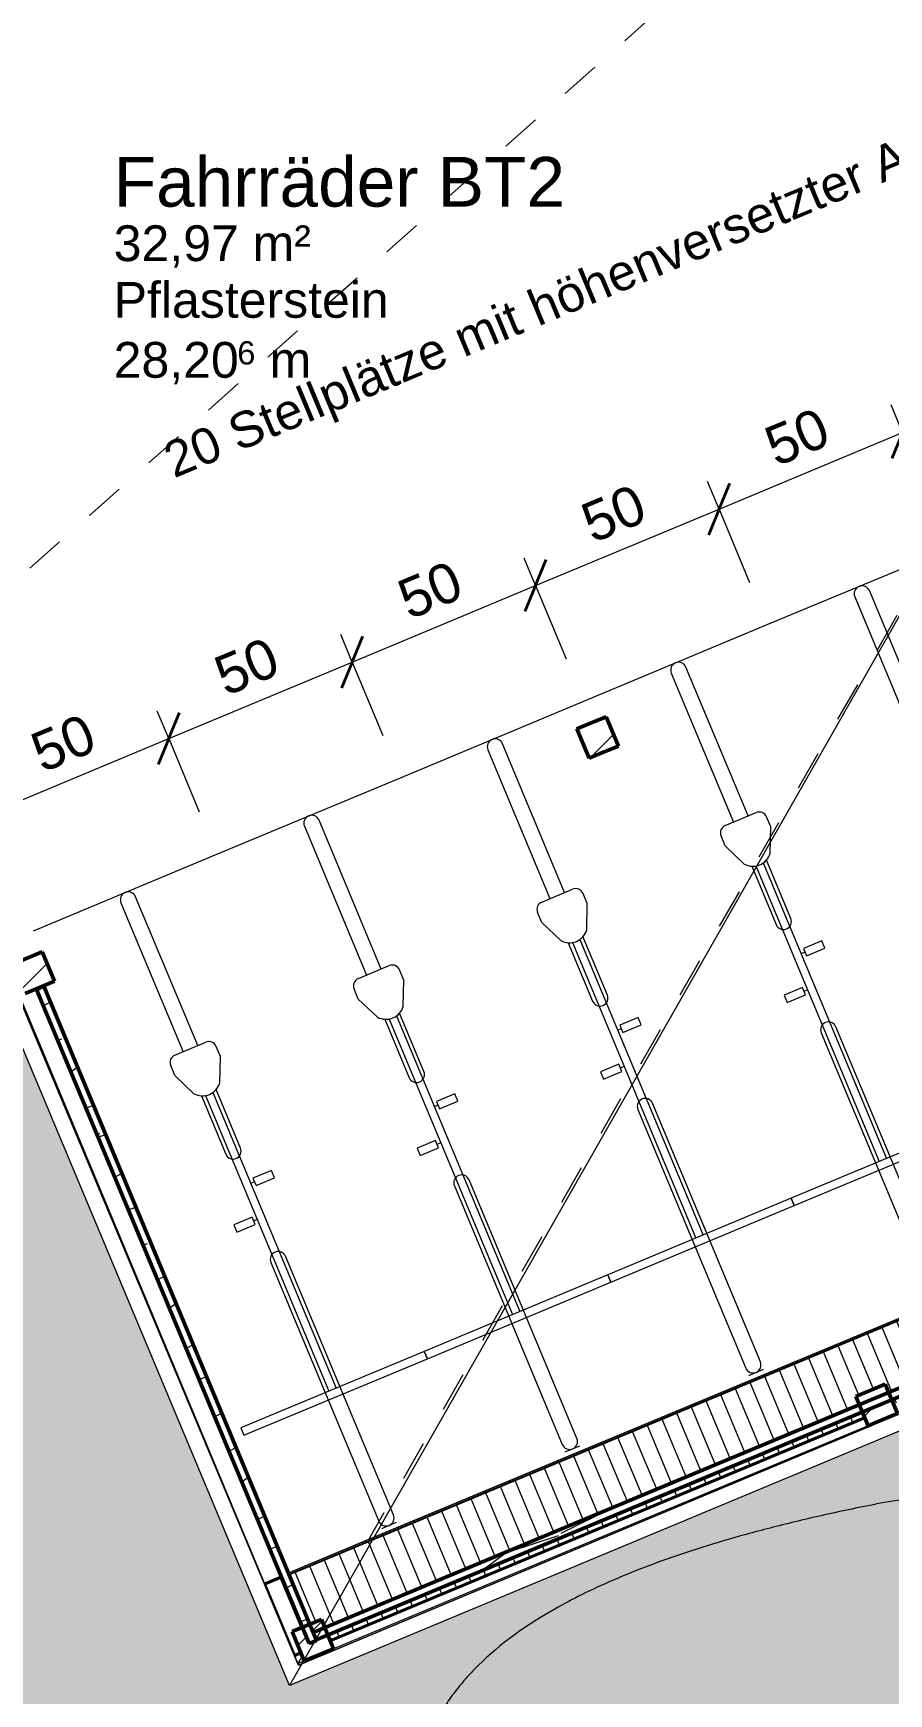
# Model space of a CAD drawing. Header units: metres. Extents: x -67.4 to -19.1, y 43.9 to 93.
# Drawn here: x -30.479 to -28.327, y 55.866 to 60.043 of the extents above; entities that cross this region are included whole.
import ezdxf

# ---------------------------------------------------------------- set-up
doc = ezdxf.new("R2010")
doc.units = ezdxf.units.M
doc.linetypes.add('Verdeckt', pattern=[0.003, 0.002, -0.001])
doc.linetypes.add('Verdeckt Unten', pattern=[0.005, 0.003, -0.002])
for name, color, linetype, lineweight in [('A-DETL-GENF_', 92, 'Continuous', 13), ('A_2D', 7, 'Continuous', 13), ('A_Bemassung-50_', 4, 'Continuous', 9), ('A_Bemassung_', 4, 'Continuous', 9), ('A_Decken', 8, 'Continuous', 13), ('A_Parkplatz', 7, 'Continuous', 13), ('A_Raeume', 7, 'Continuous', 13), ('A_Raeume_', 7, 'Continuous', 5), ('A_Raeume_Beschriftung_', 7, 'Continuous', 9), ('A_Waende', 7, 'Continuous', 13), ('A_Waende_SHR', 251, 'Continuous', 13), ('M-EQPM', 50, 'Continuous', 5), ('Text', 130, 'Continuous', 9)]:
    doc.layers.add(name, color=color, linetype=linetype, lineweight=lineweight)
doc.styles.add('Arial_2', font='arial.ttf', dxfattribs={"height": 0.09})
doc.styles.add('Arial_3', font='arial.ttf', dxfattribs={"height": 0.125})
doc.styles.add('Arial_4', font='arial.ttf', dxfattribs={"height": 0.05849})
doc.styles.add('Arial_5', font='arial.ttf', dxfattribs={"height": 0.1})
doc.dimstyles.new('WGA-Bemaßung', dxfattribs={"dimscale": 0.3048, "dimtxt": 0.102026, "dimasz": 0.328084, "dimexe": 0.246063, "dimexo": 0.0625, "dimgap": 0.04101, "dimtad": 1, "dimdec": 1, "dimlfac": 100, "dimrnd": 0.5, "dimdsep": 46, "dimtxsty": 'Arial_5', "dimblk1": 'OBLIQUE', "dimblk2": 'OBLIQUE', "dimsah": 1, "dimcen": 0.09, "dimdle": 0.246063, "dimazin": 2, "dimtfac": 1, "dimtdec": 4, "dimtix": 1, "dimtmove": 0, "dimatfit": 3, "dimfxl": 0.656168, "dimfxlon": 1, "dimtvp": 1, "dimtolj": 1, "dimtzin": 0, "dimarcsym": 2})
pattern_1 = [(194.23, (0.15704, 0.16014), (0.736934979, 0.143915426), [0.10413, -0.93713]), (183.925, (0.24832, 0.05438), (-0.27236986, -0.11203666), [0.23283, -0.23283]), (175.795, (0.20824, -0.04172), (-0.464567546, -0.03187127), [0.13171, -0.52684])]
pattern_2 = [(22.36, (0.0923, -0.0385), (-0.0216463, 0.315486), []), (22.36, (0, 0), (-0.0216463, 0.315486), [0.1, -0.15]), (22.36, (-0.0923, 0.0385), (-0.0216463, 0.315486), [])]

# ---------------------------------------------------------------- blocks, each defined once
blk = doc.blocks.new('Park_Fahrrad_Reihe - Park_Fahrrad_Reihe-5675718-263_PP_00EG_BT2')
at = {"layer": 'A_Parkplatz'}
for p, q in [((-0.25, 0.95), (0.25, 0.95)), ((-0.02, 0.93), (-0.02, 0.5244)), ((0.02, 0.5244), (0.02, 0.93)), ((0.25, 0.95), (0.75, 0.95)), ((0.48, 0.93), (0.48, 0.5244)), ((0.52, 0.5244), (0.52, 0.93)), ((0.75, 0.95), (1.25, 0.95)), ((0.98, 0.93), (0.98, 0.5244)), ((1.02, 0.5244), (1.02, 0.93)), ((1.25, 0.95), (1.75, 0.95)), ((1.48, 0.93), (1.48, 0.5244)), ((1.52, 0.5244), (1.52, 0.93)), ((1.75, 0.95), (2.25, 0.95)), ((1.98, 0.93), (1.98, 0.5244)), ((2.02, 0.5244), (2.02, 0.93)), ((-0.062, 0.4769), (-0.062, 0.5044)), ((-0.042, 0.5244), (0.042, 0.5244)), ((0.062, 0.4769), (0.062, 0.5044)), ((0.438, 0.4769), (0.438, 0.5044)), ((0.458, 0.5244), (0.542, 0.5244)), ((0.562, 0.4769), (0.562, 0.5044)), ((0.938, 0.4769), (0.938, 0.5044)), ((0.958, 0.5244), (1.042, 0.5244)), ((1.062, 0.4769), (1.062, 0.5044)), ((1.438, 0.4769), (1.438, 0.5044)), ((1.458, 0.5244), (1.542, 0.5244)), ((1.562, 0.4769), (1.562, 0.5044)), ((-0.0353, 0.4163), (-0.062, 0.4769)), ((0.0353, 0.4163), (0.062, 0.4769)), ((0.4647, 0.4163), (0.438, 0.4769)), ((0.5353, 0.4163), (0.562, 0.4769)), ((0.9647, 0.4163), (0.938, 0.4769)), ((1.0353, 0.4163), (1.062, 0.4769)), ((1.4647, 0.4163), (1.438, 0.4769)), ((1.5353, 0.4163), (1.562, 0.4769)), ((-0.02, 0.4042), (-0.02, 0.245)), ((-0.01, 0.4007), (-0.01, -0.405)), ((0.01, 0.4007), (0.01, -0.405)), ((0.02, 0.245), (0.02, 0.4042)), ((0.48, 0.4042), (0.48, 0.245)), ((0.49, 0.4007), (0.49, -0.405)), ((0.51, 0.4007), (0.51, -0.405)), ((0.52, 0.245), (0.52, 0.4042)), ((0.98, 0.4042), (0.98, 0.245)), ((0.99, 0.4007), (0.99, -0.405)), ((1.01, 0.4007), (1.01, -0.405)), ((1.02, 0.245), (1.02, 0.4042)), ((1.48, 0.4042), (1.48, 0.245)), ((1.49, 0.4007), (1.49, -0.405)), ((1.51, 0.4007), (1.51, -0.405)), ((1.52, 0.245), (1.52, 0.4042)), ((0.02, 0.153), (0.01, 0.153)), ((0.07, 0.163), (0.02, 0.163)), ((0.02, 0.163), (0.02, 0.143)), ((0.02, 0.143), (0.07, 0.143)), ((0.07, 0.143), (0.07, 0.163)), ((0.52, 0.153), (0.51, 0.153)), ((0.57, 0.163), (0.52, 0.163)), ((0.52, 0.163), (0.52, 0.143)), ((0.52, 0.143), (0.57, 0.143)), ((0.57, 0.143), (0.57, 0.163)), ((1.02, 0.153), (1.01, 0.153)), ((1.07, 0.163), (1.02, 0.163)), ((1.02, 0.163), (1.02, 0.143)), ((1.02, 0.143), (1.07, 0.143)), ((1.07, 0.143), (1.07, 0.163)), ((1.52, 0.153), (1.51, 0.153)), ((1.57, 0.163), (1.52, 0.163)), ((1.52, 0.163), (1.52, 0.143)), ((1.52, 0.143), (1.57, 0.143)), ((1.57, 0.143), (1.57, 0.163)), ((-0.02, 0.0734), (-0.07, 0.0734)), ((-0.07, 0.0734), (-0.07, 0.0534)), ((-0.07, 0.0534), (-0.02, 0.0534)), ((-0.02, 0.0534), (-0.02, 0.0734)), ((-0.02, 0.0634), (-0.01, 0.0634)), ((0.48, 0.0734), (0.43, 0.0734)), ((0.43, 0.0734), (0.43, 0.0534)), ((0.43, 0.0534), (0.48, 0.0534)), ((0.48, 0.0534), (0.48, 0.0734)), ((0.48, 0.0634), (0.49, 0.0634)), ((0.98, 0.0734), (0.93, 0.0734)), ((0.93, 0.0734), (0.93, 0.0534)), ((0.93, 0.0534), (0.98, 0.0534)), ((0.98, 0.0534), (0.98, 0.0734)), ((0.98, 0.0634), (0.99, 0.0634)), ((1.48, 0.0734), (1.43, 0.0734)), ((1.43, 0.0734), (1.43, 0.0534)), ((1.43, 0.0534), (1.48, 0.0534)), ((1.48, 0.0534), (1.48, 0.0734)), ((1.48, 0.0634), (1.49, 0.0634)), ((-0.02, -0.05), (-0.02, -0.755)), ((0.02, -0.755), (0.02, -0.05)), ((0.48, -0.05), (0.48, -0.755)), ((0.52, -0.755), (0.52, -0.05)), ((0.98, -0.05), (0.98, -0.755)), ((1.02, -0.755), (1.02, -0.05)), ((1.48, -0.05), (1.48, -0.755)), ((1.52, -0.755), (1.52, -0.05)), ((0.25, -0.405), (-0.25, -0.405)), ((-0.25, -0.405), (-0.25, -0.425)), ((0.75, -0.405), (0.25, -0.405)), ((0.25, -0.405), (0.25, -0.425)), ((0.25, -0.425), (0.25, -0.405)), ((1.25, -0.405), (0.75, -0.405)), ((0.75, -0.405), (0.75, -0.425)), ((0.75, -0.425), (0.75, -0.405)), ((1.75, -0.405), (1.25, -0.405)), ((1.25, -0.405), (1.25, -0.425)), ((1.25, -0.425), (1.25, -0.405)), ((-0.25, -0.425), (0.25, -0.425)), ((0.25, -0.425), (0.75, -0.425)), ((0.75, -0.425), (1.25, -0.425)), ((1.25, -0.425), (1.75, -0.425)), ((-0.02, -0.775), (0.02, -0.775)), ((0.48, -0.775), (0.52, -0.775)), ((0.98, -0.775), (1.02, -0.775))]:
    blk.add_line(p, q, dxfattribs=at)
for centre, radius, start, end in [((0, 0.93), 0.02, 0, 180), ((0.5, 0.93), 0.02, 0, 180), ((1, 0.93), 0.02, 0, 180), ((1.5, 0.93), 0.02, 0, 180), ((2, 0.93), 0.02, 360, 180), ((-0.042, 0.5044), 0.02, 90, 180), ((0.042, 0.5044), 0.02, 0, 90), ((0.458, 0.5044), 0.02, 90, 180), ((0.542, 0.5044), 0.02, 0, 90), ((0.958, 0.5044), 0.02, 90, 180), ((1.042, 0.5044), 0.02, 0, 90), ((1.458, 0.5044), 0.02, 90, 180), ((1.542, 0.5044), 0.02, 0, 90), ((0, 0.445), 0.0455, 219.1071, 320.8929), ((0.5, 0.445), 0.0455, 219.1071, 320.8929), ((1, 0.445), 0.0455, 219.1071, 320.8929), ((1.5, 0.445), 0.0455, 219.1071, 320.8929), ((0, 0.245), 0.02, 180, 0), ((0.5, 0.245), 0.02, 180, 0), ((1, 0.245), 0.02, 180, 0), ((1.5, 0.245), 0.02, 180, 360), ((0, -0.05), 0.02, 360, 180), ((0.5, -0.05), 0.02, 0, 180), ((1, -0.05), 0.02, 360, 180), ((1.5, -0.05), 0.02, 360, 180), ((0, -0.755), 0.02, 180, 360), ((0.5, -0.755), 0.02, 180, 0), ((1, -0.755), 0.02, 180, 0)]:
    blk.add_arc(centre, radius, start, end, dxfattribs=at)
blk = doc.blocks.new('Pergola2 - Pergola-6198458-263_PP_00EG_BT2')
at = {"layer": 'A_Waende_SHR', "lineweight": 5}
h = blk.add_hatch(dxfattribs=at)
h.set_pattern_fill('FP_43', color=250, style=0, pattern_type=2)
h.set_pattern_definition(pattern_2)
h.paths.add_polyline_path([(-5.9639, 63.1075), (-5.8839, 63.1076), (-5.8839, 63.1451), (-5.9155, 63.1451), (-5.9155, 63.1435), (-5.9355, 63.1435), (-5.9355, 63.1875), (-5.964, 63.1875), (-5.9639, 63.1076)])
h.paths.add_polyline_path([(-5.9155, 63.1651), (-5.8839, 63.1655), (-5.884, 63.1876), (-5.9155, 63.1875)])
h.paths.add_polyline_path([(-4.4272, 63.1076), (-4.4043, 63.1076), (-4.404, 63.1451), (-4.4273, 63.1451), (-4.4272, 63.1076)])
h.paths.add_polyline_path([(-4.4273, 63.1651), (-4.4039, 63.1651), (-4.4037, 63.1876), (-4.4273, 63.1876), (-4.4273, 63.1749)])
h.paths.add_polyline_path([(-5.9655, 64.9276), (-5.8855, 64.9276), (-5.8855, 65.0076), (-5.9655, 65.0076), (-5.9655, 64.9469)])
h.paths.add_polyline_path([(-4.4288, 64.9276), (-4.3919, 64.9276), (-4.3914, 65.0076), (-4.4289, 65.0076), (-4.4288, 64.943)])
h = blk.add_hatch(dxfattribs=at)
h.set_pattern_fill('FP_53', color=250, style=0, pattern_type=2)
h.set_pattern_definition(pattern_2)
h.paths.add_polyline_path([(-4.4043, 63.1076), (-4.3472, 63.1076), (-4.3473, 63.1451), (-4.404, 63.1451), (-4.4043, 63.1076)])
h.paths.add_polyline_path([(-4.4039, 63.1651), (-4.3473, 63.1651), (-4.3473, 63.1876), (-4.4037, 63.1876), (-4.4038, 63.1778)])
h.paths.add_polyline_path([(-0.9289, 63.1081), (-0.8489, 63.1082), (-0.8489, 63.1451), (-0.9289, 63.1451), (-0.9289, 63.1205)])
h.paths.add_polyline_path([(-0.9289, 63.1651), (-0.8489, 63.1651), (-0.849, 63.1882), (-0.929, 63.1881)])
h.paths.add_polyline_path([(-4.3919, 64.9276), (-4.3488, 64.9276), (-4.3489, 65.0076), (-4.3914, 65.0076), (-4.3915, 64.992)])
h.paths.add_polyline_path([(2.5744, 63.1112), (2.6544, 63.1114), (2.6544, 63.1451), (2.5744, 63.1451), (2.5744, 63.1116)])
h.paths.add_polyline_path([(2.5744, 63.1651), (2.6544, 63.1651), (2.6544, 63.1913), (2.5744, 63.1912)])
h.paths.add_polyline_path([(-0.9305, 64.9307), (-0.8505, 64.9308), (-0.8505, 65.0108), (-0.9305, 65.0107)])
h.paths.add_polyline_path([(4.1215, 63.1121), (4.2015, 63.1122), (4.2015, 63.1922), (4.1706, 63.1922), (4.1706, 63.1451), (4.1215, 63.1451), (4.1215, 63.1281)])
h.paths.add_polyline_path([(4.1215, 63.1651), (4.1506, 63.1651), (4.1506, 63.1922), (4.1215, 63.1921), (4.1215, 63.1773)])
h.paths.add_polyline_path([(2.5729, 64.9338), (2.6529, 64.9339), (2.6528, 65.0139), (2.5728, 65.0138), (2.5728, 65.0089)])
h.paths.add_polyline_path([(4.12, 64.9347), (4.2, 64.9348), (4.1999, 65.0148), (4.1199, 65.0147), (4.12, 64.9488)])
h = blk.add_hatch(dxfattribs=at)
h.set_pattern_fill('FP_42', color=250, style=0, pattern_type=2)
h.set_pattern_definition(pattern_1)
h.paths.add_polyline_path([(-5.9355, 63.1435), (-5.9155, 63.1435), (-5.9155, 64.9261), (-5.9355, 64.9261), (-5.9355, 63.1535)])
h = blk.add_hatch(dxfattribs=at)
h.set_pattern_fill('FP_42', color=250, style=0, pattern_type=2)
h.set_pattern_definition(pattern_1)
h.paths.add_polyline_path([(-5.9155, 63.1451), (-4.404, 63.1451), (-4.4039, 63.1651), (-5.9155, 63.1651)])
h = blk.add_hatch(dxfattribs=at)
h.set_pattern_fill('FP_52', color=250, style=0, pattern_type=2)
h.set_pattern_definition([(194.23, (0.15704, 0.16014), (0.736934979, 0.143915426), [0.10412, -0.93712]), (183.925, (0.24832, 0.05438), (-0.27236986, -0.11203666), [0.23283, -0.23283]), (175.795, (0.20824, -0.04172), (-0.464567546, -0.03187127), [0.13171, -0.52684])])
h.paths.add_polyline_path([(-4.404, 63.1451), (4.1506, 63.1451), (4.1506, 63.1651), (-4.4039, 63.1651)])
at = {"layer": 'A_Waende', "lineweight": 50}
for p, q in [((-5.9655, 65.0076), (-5.8855, 65.0076)), ((-5.8855, 64.9276), (-5.8855, 65.0076)), ((-4.4289, 65.0076), (-4.4288, 64.9276)), ((-4.4289, 65.0076), (-4.3914, 65.0076)), ((-4.3489, 65.0076), (-4.3914, 65.0076)), ((-4.3488, 64.9276), (-4.3489, 65.0076)), ((-5.8855, 64.9276), (-5.9655, 64.9276)), ((-5.9155, 64.9261), (-5.9355, 64.9261)), ((-5.9355, 64.9261), (-5.9355, 63.1435)), ((-5.9155, 63.1435), (-5.9155, 64.9261)), ((-4.4288, 64.9276), (-4.3919, 64.9276)), ((-4.3488, 64.9276), (-4.3919, 64.9276)), ((-5.964, 63.1875), (-5.884, 63.1876)), ((-5.964, 63.1875), (-5.9639, 63.1075)), ((-5.9155, 63.1651), (-5.9155, 63.1451)), ((-5.9155, 63.1651), (-4.4039, 63.1651)), ((-5.8839, 63.1076), (-5.884, 63.1876)), ((-4.4273, 63.1876), (-4.4272, 63.1076)), ((-4.4273, 63.1876), (-4.4037, 63.1876)), ((4.1506, 63.1651), (-4.4039, 63.1651)), ((-4.3473, 63.1876), (-4.4037, 63.1876)), ((-4.3472, 63.1076), (-4.3473, 63.1876)), ((-5.9355, 63.1435), (-5.9155, 63.1435)), ((-5.9155, 63.1451), (-4.404, 63.1451)), ((4.1506, 63.1451), (-4.404, 63.1451)), ((-5.8839, 63.1076), (-5.9639, 63.1075)), ((-4.4272, 63.1076), (-4.4043, 63.1076)), ((-4.3472, 63.1076), (-4.4043, 63.1076))]:
    blk.add_line(p, q, dxfattribs=at)
blk = doc.blocks.new('HLS_Rigol - 20x8cm-9179604-263_PP_00EG_BT2')
at = {"layer": 'M-EQPM'}
h = blk.add_hatch(dxfattribs=at)
h.set_pattern_fill('FP_73', color=252, style=0, pattern_type=2)
h.set_pattern_definition([(292.64, (-29.895, 56.142), (0.03691767, 0.01539759), [])])
h.paths.add_polyline_path([(-29.894, 56.1409), (-29.8534, 56.1582), (-29.8536, 56.1584), (-29.8941, 56.1412)])
h.paths.add_polyline_path([(-29.8349, 56.1656), (-27.8636, 56.9878), (-27.8638, 56.9883), (-29.835, 56.1659)])
h.paths.add_polyline_path([(-27.7113, 57.0513), (-20.5716, 60.0291), (-20.5724, 60.0294), (-27.7078, 57.0534)])
h = blk.add_hatch(dxfattribs=at)
h.set_pattern_fill('FP_74', color=252, style=0, pattern_type=2)
h.set_pattern_definition([(292.64, (-30.092, 56.616), (0.03691767, 0.01539759), [])])
h.paths.add_polyline_path([(-29.8209, 55.9656), (-29.8064, 55.9716), (-29.8278, 56.0226), (-29.8015, 56.0336), (-29.8533, 56.1579), (-29.894, 56.1409), (-29.8268, 55.9797)])
h.paths.add_polyline_path([(-29.7326, 56.0024), (-28.3882, 56.5631), (-28.3932, 56.575), (-29.7376, 56.0143)])
h.paths.add_polyline_path([(-29.7453, 56.0328), (-28.4009, 56.5935), (-28.4095, 56.6142), (-28.3357, 56.6451), (-28.327, 56.6243), (-27.8031, 56.8428), (-27.8636, 56.9878), (-29.8349, 56.1656), (-29.783, 56.0413), (-29.754, 56.0535), (-29.7454, 56.0331)])
h.paths.add_polyline_path([(-28.3144, 56.5939), (-27.7904, 56.8125), (-27.7954, 56.8243), (-28.3193, 56.6058), (-28.3179, 56.6025)])
h.paths.add_polyline_path([(-27.7898, 56.8127), (-25.1594, 57.9098), (-25.1644, 57.9217), (-27.793, 56.8253)])
h.paths.add_polyline_path([(-27.7981, 56.8449), (-25.1721, 57.9401), (-25.181, 57.9614), (-25.1072, 57.9922), (-25.0983, 57.9709), (-21.9387, 59.2887), (-21.9488, 59.3128), (-21.875, 59.3437), (-21.8649, 59.3195), (-20.5112, 59.8841), (-20.5716, 60.0291), (-27.7113, 57.0513), (-27.8328, 56.979)])
h.paths.add_polyline_path([(-25.0856, 57.9406), (-21.9261, 59.2584), (-21.931, 59.2703), (-25.0906, 57.9525)])
h.paths.add_polyline_path([(-21.8522, 59.2892), (-20.4985, 59.8538), (-20.5035, 59.8657), (-21.8572, 59.301)])
for p, q in [((-29.8368, 56.1702), (-27.8655, 56.9924)), ((-29.8368, 56.1702), (-27.8655, 56.9924)), ((-29.8356, 56.1674), (-27.8643, 56.9896)), ((-29.8351, 56.1661), (-27.8638, 56.9883)), ((-29.8349, 56.1656), (-27.8636, 56.9878)), ((-29.7326, 56.0024), (-28.3882, 56.5631)), ((-29.7321, 56.0011), (-28.3877, 56.5619)), ((-29.7318, 56.0006), (-28.3874, 56.5613)), ((-29.7307, 55.9978), (-28.3863, 56.5585)), ((-29.7307, 55.9978), (-28.3863, 56.5585)), ((-29.896, 56.1455), (-29.8552, 56.1625)), ((-29.896, 56.1455), (-29.8552, 56.1625)), ((-29.8948, 56.1428), (-29.896, 56.1455)), ((-29.8948, 56.1428), (-29.8541, 56.1597)), ((-29.8943, 56.1415), (-29.8536, 56.1584)), ((-29.894, 56.1409), (-29.8533, 56.1579)), ((-29.8209, 55.9656), (-29.894, 56.1409)), ((-29.8209, 55.9656), (-29.8064, 55.9716)), ((-29.8204, 55.9643), (-29.8059, 55.9704)), ((-29.8201, 55.9637), (-29.8204, 55.9643)), ((-29.8201, 55.9637), (-29.8057, 55.9698)), ((-29.819, 55.961), (-29.8201, 55.9637)), ((-29.819, 55.961), (-29.8045, 55.967)), ((-29.819, 55.961), (-29.8045, 55.967))]:
    blk.add_line(p, q, dxfattribs=at)
blk = doc.blocks.new('DIMBLOCK26-263_PP_00EG_BT2')
at = {"layer": 'A_Bemassung-50_', "transparency": 16777216}
for p, q in [((-30.138, 58.2691), (-30.1669, 58.3383)), ((-30.6687, 58.0477), (-30.138, 58.2691)), ((-30.138, 58.2691), (-30.061, 58.0845)), ((-30.5995, 58.0766), (-30.6284, 58.1458)), ((-30.5995, 58.0766), (-30.5225, 57.892))]:
    blk.add_line(p, q, dxfattribs=at)
at = {"layer": 'A_Bemassung-50_', "lineweight": 35, "transparency": 16777216}
for p, q in [((-30.138, 58.2691), (-30.1111, 58.3345)), ((-30.138, 58.2691), (-30.1649, 58.2037)), ((-30.5995, 58.0766), (-30.5726, 58.142)), ((-30.5995, 58.0766), (-30.6264, 58.0112))]:
    blk.add_line(p, q, dxfattribs=at)
at = {"layer": 'A_Bemassung-50_', "color": 0, "transparency": 16777216, "insert": (-30.4945, 58.2746), "char_height": 0.1, "width": 0.184588, "attachment_point": 1, "rotation": 22.64, "line_spacing_factor": 0.941778, "style": 'Arial_5'}
blk.add_mtext('50', dxfattribs=at)
blk = doc.blocks.new('_Oblique')
at = {"color": 0, "linetype": 'ByBlock', "lineweight": -2}
blk.add_line((-0.5, -0.5), (0.5, 0.5), dxfattribs=at)
blk = doc.blocks.new('DIMBLOCK27-263_PP_00EG_BT2')
at = {"layer": 'A_Bemassung-50_', "transparency": 16777216}
for p, q in [((-29.6765, 58.4616), (-29.7054, 58.5308)), ((-30.138, 58.2691), (-29.6765, 58.4616)), ((-29.6765, 58.4616), (-29.5996, 58.277)), ((-30.138, 58.2691), (-30.1669, 58.3383)), ((-30.138, 58.2691), (-30.061, 58.0845))]:
    blk.add_line(p, q, dxfattribs=at)
at = {"layer": 'A_Bemassung-50_', "lineweight": 35, "transparency": 16777216}
for p, q in [((-29.6765, 58.4616), (-29.6496, 58.5269)), ((-29.6765, 58.4616), (-29.7034, 58.3962)), ((-30.138, 58.2691), (-30.1111, 58.3345)), ((-30.138, 58.2691), (-30.1649, 58.2037))]:
    blk.add_line(p, q, dxfattribs=at)
at = {"layer": 'A_Bemassung-50_', "color": 0, "transparency": 16777216, "insert": (-30.0331, 58.4671), "char_height": 0.1, "width": 0.184588, "attachment_point": 1, "rotation": 22.64, "line_spacing_factor": 0.941778, "style": 'Arial_5'}
blk.add_mtext('50', dxfattribs=at)
blk = doc.blocks.new('DIMBLOCK28-263_PP_00EG_BT2')
at = {"layer": 'A_Bemassung-50_', "transparency": 16777216}
for p, q in [((-29.2151, 58.654), (-29.2439, 58.7232)), ((-29.6765, 58.4616), (-29.2151, 58.654)), ((-29.2151, 58.654), (-29.1381, 58.4694)), ((-29.6765, 58.4616), (-29.7054, 58.5308)), ((-29.6765, 58.4616), (-29.5996, 58.277))]:
    blk.add_line(p, q, dxfattribs=at)
at = {"layer": 'A_Bemassung-50_', "lineweight": 35, "transparency": 16777216}
for p, q in [((-29.2151, 58.654), (-29.1882, 58.7194)), ((-29.2151, 58.654), (-29.242, 58.5886)), ((-29.6765, 58.4616), (-29.6496, 58.5269)), ((-29.6765, 58.4616), (-29.7034, 58.3962))]:
    blk.add_line(p, q, dxfattribs=at)
at = {"layer": 'A_Bemassung-50_', "color": 0, "transparency": 16777216, "insert": (-29.5716, 58.6595), "char_height": 0.1, "width": 0.184588, "attachment_point": 1, "rotation": 22.64, "line_spacing_factor": 0.941778, "style": 'Arial_5'}
blk.add_mtext('50', dxfattribs=at)
blk = doc.blocks.new('DIMBLOCK29-263_PP_00EG_BT2')
at = {"layer": 'A_Bemassung-50_', "transparency": 16777216}
for p, q in [((-28.7536, 58.8465), (-28.7825, 58.9157)), ((-29.2151, 58.654), (-28.7536, 58.8465)), ((-28.7536, 58.8465), (-28.6766, 58.6619)), ((-29.2151, 58.654), (-29.2439, 58.7232)), ((-29.2151, 58.654), (-29.1381, 58.4694))]:
    blk.add_line(p, q, dxfattribs=at)
at = {"layer": 'A_Bemassung-50_', "lineweight": 35, "transparency": 16777216}
for p, q in [((-28.7536, 58.8465), (-28.7267, 58.9119)), ((-28.7536, 58.8465), (-28.7805, 58.7811)), ((-29.2151, 58.654), (-29.1882, 58.7194)), ((-29.2151, 58.654), (-29.242, 58.5886))]:
    blk.add_line(p, q, dxfattribs=at)
at = {"layer": 'A_Bemassung-50_', "color": 0, "transparency": 16777216, "insert": (-29.1101, 58.852), "char_height": 0.1, "width": 0.184588, "attachment_point": 1, "rotation": 22.64, "line_spacing_factor": 0.941778, "style": 'Arial_5'}
blk.add_mtext('50', dxfattribs=at)
blk = doc.blocks.new('DIMBLOCK30-263_PP_00EG_BT2')
at = {"layer": 'A_Bemassung-50_', "transparency": 16777216}
for p, q in [((-28.2921, 59.039), (-28.321, 59.1082)), ((-28.7536, 58.8465), (-28.2921, 59.039)), ((-28.2921, 59.039), (-28.2151, 58.8544)), ((-28.7536, 58.8465), (-28.7825, 58.9157)), ((-28.7536, 58.8465), (-28.6766, 58.6619))]:
    blk.add_line(p, q, dxfattribs=at)
at = {"layer": 'A_Bemassung-50_', "lineweight": 35, "transparency": 16777216}
for p, q in [((-28.2921, 59.039), (-28.2652, 59.1044)), ((-28.2921, 59.039), (-28.319, 58.9736)), ((-28.7536, 58.8465), (-28.7267, 58.9119)), ((-28.7536, 58.8465), (-28.7805, 58.7811))]:
    blk.add_line(p, q, dxfattribs=at)
at = {"layer": 'A_Bemassung-50_', "color": 0, "transparency": 16777216, "insert": (-28.6486, 59.0445), "char_height": 0.1, "width": 0.184588, "attachment_point": 1, "rotation": 22.64, "line_spacing_factor": 0.941778, "style": 'Arial_5'}
blk.add_mtext('50', dxfattribs=at)

msp = doc.modelspace()

# ---------------------------------------------------------------- hatches: boundary and pattern name
at = {"layer": 'A-DETL-GENF_', "lineweight": 5}
h = msp.add_hatch(dxfattribs=at)
h.set_pattern_fill('FP_154', color=55, style=0, pattern_type=2)
h.set_pattern_definition([(90, (0, 0), (-0.17961, 0.17961), [0.04762, -0.31159]), (45, (0, 0), (-0.1796051, 0.1796051), [0.04762, -0.20637]), (135, (0, 0), (-0.1796051, -0.1796051), [0.04762, -0.20637])])
h.paths.add_polyline_path([(-30.6866, 53.4233), (-19.6162, 57.953), (-19.056, 58.1827), (-19.056, 60.1873), (-20.7344, 64.2114), (-22.1196, 63.6336), (-20.6119, 60.0182), (-20.5736, 60.0337), (-20.5112, 59.8841), (-20.5494, 59.8682), (-20.5417, 59.8497), (-20.5035, 59.8657), (-20.4966, 59.8491), (-20.5348, 59.8332), (-20.511, 59.7761), (-29.8344, 55.8874), (-30.8743, 58.3713), (-32.4724, 57.7048), (-30.6867, 53.4234)])
h.paths.add_polyline_path([(-30.5337, 54.071), (-30.6107, 54.2556), (-30.4261, 54.3326), (-30.578, 54.2421), (-30.5677, 54.2022)])
h.paths.add_polyline_path([(-31.1963, 57.4291), (-31.4375, 57.5284), (-31.3447, 57.5671), (-31.4899, 57.9153), (-31.3386, 57.9784), (-31.1934, 57.6302), (-31.097, 57.6704), (-31.1934, 57.4361)])
h.paths.add_polyline_path([(-19.2424, 58.6918), (-19.3193, 58.8764), (-19.1348, 58.9534), (-19.2867, 58.8629), (-19.2427, 58.693)])

# ---------------------------------------------------------------- linework, layer by layer
at = {"layer": 'A_2D'}
msp.add_line((-25.9238, 62.7452), (-29.8344, 55.8874), dxfattribs=at)
at = {"layer": 'A_2D', "lineweight": 5}
for p, q in [((-20.511, 59.7761), (-29.8344, 55.8874)), ((-29.8344, 55.8874), (-30.8743, 58.3713))]:
    msp.add_line(p, q, dxfattribs=at)
at = {"layer": 'A_2D'}
msp.add_arc((-27.7541, 52.6389), 3.7541, 88.3835, 98.9473, dxfattribs=at)
msp.add_open_spline([(-28.338, 56.3473), (-28.3873, 56.3378), (-28.482, 56.3182), (-28.6117, 56.2874), (-28.73, 56.2553), (-28.8731, 56.2109), (-29.0259, 56.1527), (-29.2211, 56.0555), (-29.335, 55.9668), (-29.4033, 55.8908), (-29.4322, 55.853), (-29.4564, 55.8154), (-29.4764, 55.7783), (-29.4928, 55.7417), (-29.5062, 55.7059), (-29.5171, 55.6708), (-29.5261, 55.6367), (-29.5339, 55.6037), (-29.5408, 55.5719), (-29.5468, 55.5412), (-29.5538, 55.5017), (-29.5605, 55.4546), (-29.5655, 55.4011), (-29.5676, 55.35), (-29.5668, 55.3006), (-29.5635, 55.2522), (-29.5576, 55.2042), (-29.5507, 55.164), (-29.5441, 55.1313), (-29.5367, 55.0983), (-29.5216, 55.0399), (-29.493, 54.9558), (-29.445, 54.8574), (-29.3807, 54.7649), (-29.2976, 54.6817), (-29.2107, 54.6231), (-29.1291, 54.5843), (-29.0622, 54.5595), (-28.9906, 54.539), (-28.89, 54.5172), (-28.7566, 54.5004), (-28.5912, 54.497), (-28.4272, 54.5102), (-28.2975, 54.535), (-28.2013, 54.563), (-28.1338, 54.5881), (-28.0718, 54.6173), (-27.9964, 54.6612), (-27.9305, 54.7119), (-27.8724, 54.7674), (-27.8321, 54.8112), (-27.7947, 54.8566), (-27.7478, 54.9188), (-27.7047, 54.9825), (-27.6632, 55.0461), (-27.6222, 55.1092), (-27.5705, 55.1856), (-27.504, 55.2707), (-27.4422, 55.335), (-27.3874, 55.3817), (-27.3284, 55.4249), (-27.2625, 55.4626), (-27.1878, 55.4941), (-27.1373, 55.511), (-27.0943, 55.5228), (-27.0495, 55.5333), (-26.9906, 55.5444), (-26.9162, 55.5546), (-26.8136, 55.5648), (-26.682, 55.5718), (-26.5535, 55.5739), (-26.4571, 55.5742), (-26.3892, 55.5742), (-26.3265, 55.5743), (-26.2684, 55.5751), (-26.2143, 55.5772), (-26.1639, 55.5813), (-26.1166, 55.5877), (-26.072, 55.5973), (-26.0295, 55.6105), (-25.9886, 55.6279), (-25.9489, 55.65), (-25.9099, 55.6777), (-25.8711, 55.7106), (-25.819, 55.7603), (-25.752, 55.8316), (-25.6649, 55.9252), (-25.5835, 56.0049), (-25.5113, 56.0665), (-25.4531, 56.1108), (-25.3909, 56.1529), (-25.3039, 56.2059), (-25.189, 56.2665), (-25.0703, 56.3189), (-24.9758, 56.3557), (-24.9057, 56.3806), (-24.8372, 56.4029), (-24.782, 56.4191), (-24.7392, 56.4307), (-24.7079, 56.4386), (-24.6772, 56.446), (-24.6471, 56.4528), (-24.6176, 56.4591), (-24.5886, 56.4649), (-24.56, 56.4702), (-24.5225, 56.4768), (-24.4765, 56.4843), (-24.4223, 56.4923), (-24.3688, 56.4997), (-24.3155, 56.507), (-24.262, 56.5146), (-24.208, 56.5227), (-24.153, 56.5319), (-24.0966, 56.5425), (-24.0384, 56.5549), (-23.9783, 56.5693), (-23.8955, 56.5909), (-23.7873, 56.622), (-23.6503, 56.6645), (-23.5066, 56.711), (-23.3565, 56.7602), (-23.2266, 56.8024), (-23.1198, 56.8361), (-23.0384, 56.8613), (-22.956, 56.8864), (-22.8456, 56.9199), (-22.7077, 56.9622), (-22.5463, 57.0145), (-22.393, 57.0692), (-22.2515, 57.1272), (-22.1469, 57.1791), (-22.0731, 57.2232), (-22.023, 57.2576), (-21.9848, 57.2869), (-21.9562, 57.3105), (-21.9355, 57.3282), (-21.9156, 57.3459), (-21.8963, 57.3636), (-21.8776, 57.381), (-21.8533, 57.4041), (-21.8239, 57.4322), (-21.7895, 57.4645), (-21.7552, 57.4948), (-21.7203, 57.5227), (-21.6842, 57.5477), (-21.646, 57.5695), (-21.6052, 57.5874), (-21.5615, 57.602), (-21.4996, 57.618), (-21.4156, 57.6332), (-21.3045, 57.6494), (-21.2037, 57.6656), (-21.1184, 57.683), (-21.0521, 57.699), (-20.9842, 57.718), (-20.9156, 57.7401), (-20.8472, 57.7651), (-20.7911, 57.7886), (-20.7472, 57.8088), (-20.7148, 57.8248), (-20.6831, 57.8415), (-20.6522, 57.8591), (-20.6222, 57.8773), (-20.5933, 57.8964), (-20.5654, 57.9162), (-20.53, 57.9437), (-20.489, 57.98), (-20.446, 58.0267), (-20.41, 58.0766), (-20.381, 58.1288), (-20.3587, 58.1829), (-20.343, 58.2381), (-20.3338, 58.2937), (-20.3308, 58.3491), (-20.3339, 58.4036), (-20.343, 58.4566), (-20.3629, 58.5242), (-20.3942, 58.586), (-20.4361, 58.6393), (-20.485, 58.6869), (-20.5585, 58.7365), (-20.6651, 58.7823), (-20.7681, 58.8107), (-20.8581, 58.8284), (-20.9292, 58.8395), (-21.0038, 58.8487), (-21.0818, 58.8562), (-21.1624, 58.862), (-21.2442, 58.8658), (-21.326, 58.8673), (-21.4333, 58.8659), (-21.5354, 58.8587), (-21.6269, 58.8447), (-21.6891, 58.8304), (-21.7434, 58.812), (-21.7811, 58.7932), (-21.8075, 58.7762), (-21.8316, 58.758), (-21.8526, 58.7381), (-21.8713, 58.7169), (-21.8886, 58.6948), (-21.9044, 58.6715), (-21.9193, 58.6473), (-21.9302, 58.6287), (-21.941, 58.6098), (-21.9519, 58.5906), (-21.9631, 58.5712), (-21.9786, 58.5452), (-21.9998, 58.5124), (-22.0384, 58.4599), (-22.0833, 58.4075), (-22.1334, 58.3556), (-22.1864, 58.304), (-22.2576, 58.2404), (-22.3483, 58.1661), (-22.4452, 58.0942), (-22.5497, 58.0253), (-22.663, 57.9598), (-22.7863, 57.898), (-22.9211, 57.8405), (-23.0438, 57.7964), (-23.1464, 57.7633), (-23.2122, 57.7435), (-23.2655, 57.7282), (-23.3058, 57.7169), (-23.3464, 57.7059), (-23.3872, 57.6951), (-23.4282, 57.6845), (-23.483, 57.6707), (-23.5518, 57.6541), (-23.6342, 57.6349), (-23.7435, 57.6105), (-23.8511, 57.5876), (-23.9554, 57.5661), (-24.019, 57.5532), (-24.0688, 57.5431), (-24.1057, 57.5356), (-24.1422, 57.5281), (-24.1781, 57.5207), (-24.2136, 57.5132), (-24.2603, 57.5032), (-24.3174, 57.4905), (-24.384, 57.4748), (-24.4703, 57.4527), (-24.5528, 57.4287), (-24.6316, 57.4018), (-24.7079, 57.3727), (-24.7806, 57.3397), (-24.8495, 57.3019), (-24.9161, 57.2609), (-24.9956, 57.2049), (-25.0865, 57.1324), (-25.1743, 57.0573), (-25.2463, 56.9948), (-25.304, 56.9462), (-25.3474, 56.9107), (-25.3915, 56.8764), (-25.4369, 56.8432), (-25.4843, 56.8111), (-25.5344, 56.78), (-25.5877, 56.7501), (-25.6451, 56.7212), (-25.7071, 56.6934), (-25.7631, 56.671), (-25.8109, 56.6537), (-25.8484, 56.6409), (-25.8874, 56.6284), (-25.9282, 56.6161), (-25.9709, 56.6041), (-26.0302, 56.5884), (-26.1094, 56.5694), (-26.1957, 56.5512), (-26.2694, 56.5371), (-26.3463, 56.5233), (-26.4482, 56.5067), (-26.6203, 56.4816), (-26.8402, 56.454), (-27.0962, 56.4272), (-27.2882, 56.4105), (-27.4234, 56.4009), (-27.5134, 56.3955), (-27.5773, 56.3928), (-27.6206, 56.3917), (-27.6395, 56.3915), (-27.6482, 56.3915)], degree=3, knots=[0, 0, 0, 0, 0.001642, 0.003284, 0.004926, 0.006568, 0.009852, 0.013136, 0.019704, 0.021346, 0.022989, 0.024631, 0.026273, 0.027915, 0.029557, 0.031199, 0.032841, 0.034483, 0.036125, 0.037767, 0.039409, 0.042693, 0.045977, 0.049261, 0.052545, 0.055829, 0.059113, 0.062397, 0.064039, 0.065681, 0.068966, 0.075534, 0.082102, 0.08867, 0.095238, 0.101806, 0.10509, 0.108374, 0.111658, 0.114943, 0.121511, 0.128079, 0.134647, 0.141215, 0.144499, 0.147783, 0.151067, 0.154351, 0.16092, 0.164204, 0.167488, 0.170772, 0.174056, 0.180624, 0.183908, 0.187192, 0.19376, 0.200328, 0.206897, 0.210181, 0.213465, 0.220033, 0.223317, 0.226601, 0.228243, 0.229885, 0.233169, 0.236453, 0.239737, 0.246305, 0.252874, 0.256158, 0.259442, 0.262726, 0.26601, 0.269294, 0.272578, 0.275862, 0.279146, 0.28243, 0.285714, 0.288998, 0.292282, 0.295567, 0.298851, 0.305419, 0.311987, 0.318555, 0.321839, 0.325123, 0.328407, 0.331691, 0.338259, 0.344828, 0.348112, 0.351396, 0.35468, 0.357964, 0.359606, 0.361248, 0.36289, 0.364532, 0.366174, 0.367816, 0.369458, 0.3711, 0.374384, 0.377668, 0.380952, 0.384236, 0.387521, 0.390805, 0.394089, 0.397373, 0.400657, 0.403941, 0.407225, 0.413793, 0.420361, 0.426929, 0.433498, 0.440066, 0.44335, 0.446634, 0.449918, 0.453202, 0.45977, 0.466338, 0.472906, 0.479475, 0.486043, 0.489327, 0.492611, 0.495895, 0.497537, 0.499179, 0.500821, 0.502463, 0.504105, 0.505747, 0.509031, 0.512315, 0.515599, 0.518883, 0.522167, 0.525452, 0.528736, 0.53202, 0.535304, 0.541872, 0.54844, 0.555008, 0.558292, 0.561576, 0.56486, 0.568144, 0.571429, 0.574713, 0.576355, 0.577997, 0.579639, 0.581281, 0.582923, 0.584565, 0.586207, 0.587849, 0.591133, 0.594417, 0.597701, 0.600985, 0.604269, 0.607553, 0.610837, 0.614122, 0.617406, 0.62069, 0.623974, 0.630542, 0.633826, 0.63711, 0.643678, 0.650246, 0.656814, 0.660099, 0.663383, 0.666667, 0.669951, 0.673235, 0.676519, 0.679803, 0.683087, 0.689655, 0.692939, 0.696223, 0.699507, 0.702791, 0.704433, 0.706076, 0.70936, 0.711002, 0.712644, 0.715928, 0.71757, 0.719212, 0.720854, 0.722496, 0.724138, 0.72578, 0.729064, 0.732348, 0.738916, 0.7422, 0.745484, 0.752053, 0.758621, 0.765189, 0.771757, 0.778325, 0.784893, 0.791461, 0.79803, 0.801314, 0.804598, 0.80624, 0.807882, 0.809524, 0.811166, 0.812808, 0.81445, 0.817734, 0.821018, 0.824302, 0.83087, 0.834154, 0.837438, 0.83908, 0.840722, 0.842365, 0.844007, 0.845649, 0.847291, 0.850575, 0.853859, 0.857143, 0.863711, 0.866995, 0.870279, 0.876847, 0.880131, 0.883415, 0.889984, 0.896552, 0.90312, 0.909688, 0.912972, 0.916256, 0.91954, 0.922824, 0.926108, 0.929392, 0.932677, 0.935961, 0.939245, 0.942529, 0.944171, 0.945813, 0.947455, 0.949097, 0.950739, 0.952381, 0.955665, 0.958949, 0.960591, 0.962233, 0.965517, 0.968801, 0.975369, 0.981527, 0.987685, 0.990764, 0.993842, 0.996921, 0.998461, 1, 1, 1, 1], dxfattribs=at)
at = {"layer": 'A_Decken', "linetype": 'Verdeckt Unten'}
for p, q in [((-25.9238, 62.7452), (-30.8372, 58.3868)), ((-25.9238, 62.7452), (-29.6347, 56.2549)), ((-29.8023, 55.9618), (-29.8136, 55.942))]:
    msp.add_line(p, q, dxfattribs=at)
at = {"layer": 'A_Decken'}
for p, q in [((-29.6347, 56.2549), (-20.7391, 59.9651)), ((-29.8136, 55.942), (-30.8372, 58.3868)), ((-28.3787, 56.5405), (-29.7232, 55.9797)), ((-29.8369, 56.1705), (-29.6347, 56.2549)), ((-29.8961, 56.1458), (-29.8554, 56.1628)), ((-29.894, 56.1409), (-29.8948, 56.1428)), ((-29.8201, 55.9637), (-29.8209, 55.9656)), ((-29.797, 55.9489), (-29.8136, 55.942))]:
    msp.add_line(p, q, dxfattribs=at)
at = {"layer": 'A_Raeume', "color": 8, "linetype": 'Verdeckt'}
msp.add_line((-29.8118, 55.9381), (-31.6739, 60.4028), dxfattribs=at)
at = {"layer": 'A_Raeume_', "flags": 128}
msp.add_lwpolyline([(-20.7349, 64.2111), (-22.0814, 63.6495), (-21.5476, 62.3696), (-20.4907, 59.8353), (-29.8118, 55.9381), (-30.8337, 58.3882), (-32.4724, 57.7048)], dxfattribs=at)
for points in [[(-26.2637, 60.4026), (-31.6739, 60.4028), (-30.8722, 58.4805), (-29.8118, 55.9381), (-20.4907, 59.8353), (-21.5476, 62.3696)], [(-29.0807, 58.2195), (-29.1116, 58.2934), (-29.0378, 58.3242), (-29.0069, 58.2504)]]:
    msp.add_lwpolyline(points, close=True, dxfattribs=at)

# ---------------------------------------------------------------- block references
at = {"layer": 'A_Parkplatz', "rotation": 22.6400000000017}
msp.add_blockref('Park_Fahrrad_Reihe - Park_Fahrrad_Reihe-5675718-263_PP_00EG_BT2', (-29.8817, 57.0052), dxfattribs=at)
at = {"layer": 'A_Waende', "rotation": 22.64000000000043}
msp.add_blockref('Pergola2 - Pergola-6198458-263_PP_00EG_BT2', (0, 0), dxfattribs=at)
at = {"layer": 'M-EQPM'}
msp.add_blockref('HLS_Rigol - 20x8cm-9179604-263_PP_00EG_BT2', (0, 0), dxfattribs=at)

# ---------------------------------------------------------------- texts
at = {"layer": 'A_Raeume_Beschriftung_', "attachment_point": 1}
for s, insert, char_height, width, style in [('Fahrräder BT2', (-30.2764, 59.7321), 0.125, 1.370886, 'Arial_3'), ('32,97 m²', (-30.2764, 59.5601), 0.09, 0.58924, 'Arial_2'), ('Pflasterstein', (-30.2764, 59.4176), 0.09, 0.793671, 'Arial_2'), ('28,20', (-30.2764, 59.2667), 0.09, 0.376793, 'Arial_2'), ('6', (-29.9655, 59.2685), 0.0585, 0.056118, 'Arial_4'), (' m', (-29.9192, 59.2667), 0.09, 0.164346, 'Arial_2')]:
    msp.add_mtext(s, dxfattribs=dict(at, insert=insert, char_height=char_height, width=width, style=style))
at = {"layer": 'Text', "color": 7, "insert": (-30.1596, 59.0063), "char_height": 0.09, "width": 2.954218, "attachment_point": 1, "rotation": 22.64, "style": 'Arial_2'}
msp.add_mtext('20 Stellplätze mit höhenversetzter Aufstellung', dxfattribs=at)

# ---------------------------------------------------------------- dimensions: what is measured, and where the dimension line sits
at = {"layer": 'A_Bemassung_'}
for base, p1, p2, picture, middle in [((-28.2921, 59.039), (-28.6766, 58.6619), (-28.2151, 58.8544), 'DIMBLOCK30-263_PP_00EG_BT2', (-28.5473, 59.0014)), ((-28.7536, 58.8465), (-29.1381, 58.4694), (-28.6766, 58.6619), 'DIMBLOCK29-263_PP_00EG_BT2', (-29.0088, 58.8089)), ((-29.2151, 58.654), (-29.5996, 58.277), (-29.1381, 58.4694), 'DIMBLOCK28-263_PP_00EG_BT2', (-29.4703, 58.6164)), ((-29.6765, 58.4616), (-30.061, 58.0845), (-29.5996, 58.277), 'DIMBLOCK27-263_PP_00EG_BT2', (-29.9317, 58.424)), ((-30.138, 58.2691), (-30.5225, 57.892), (-30.061, 58.0845), 'DIMBLOCK26-263_PP_00EG_BT2', (-30.3932, 58.2315))]:
    dim = msp.add_linear_dim(base=base, p1=p1, p2=p2, angle=22.64, dimstyle='WGA-Bemaßung', override={"dimpost": '<>', "dimfxl": 0.5}, dxfattribs=at)
    dim.commit()
    dim.dimension.update_dxf_attribs({"geometry": picture, "text_midpoint": middle})

doc.saveas('drawing.dxf')
